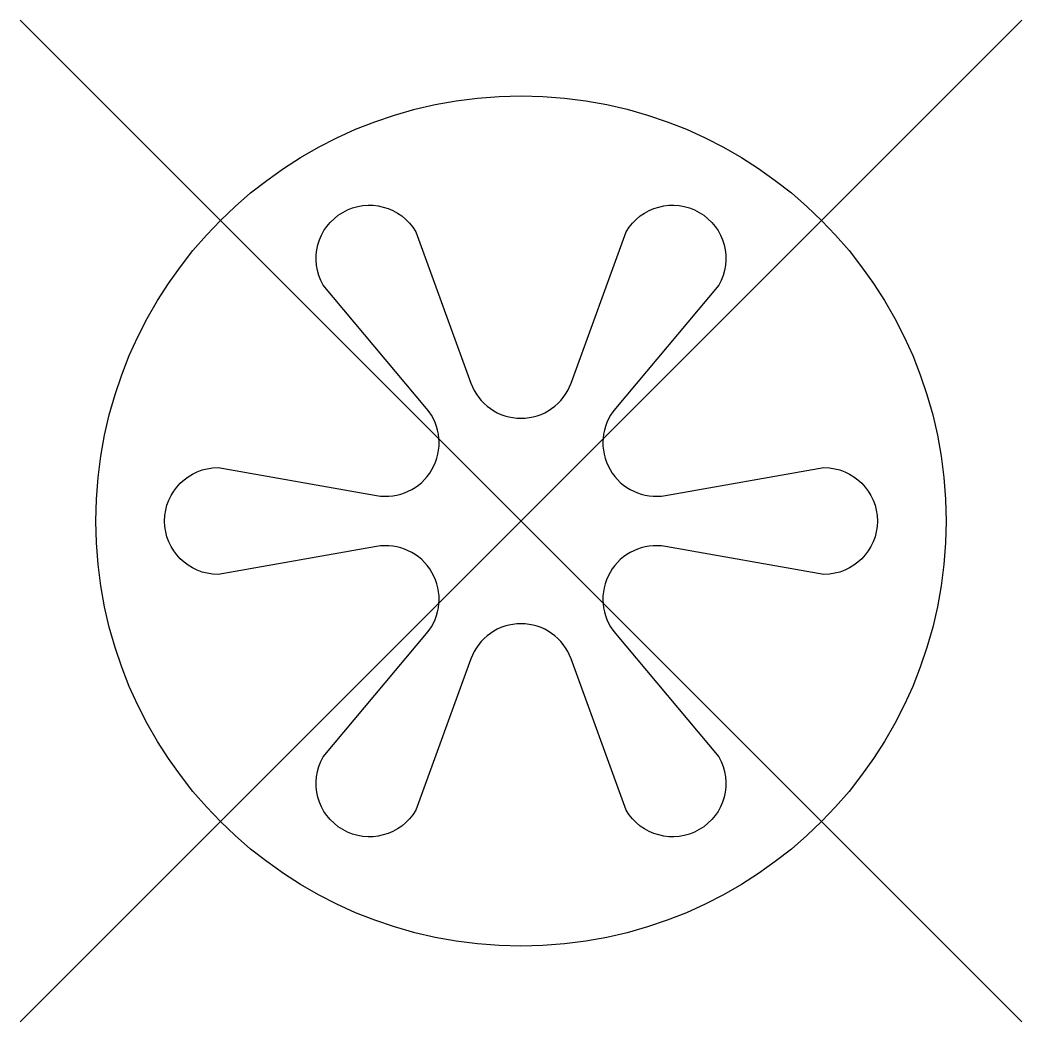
# Model space of a CAD drawing. Header units: metres. Extents: x -2.12 to 2.12, y -2.12 to 2.12.
import ezdxf

# ---------------------------------------------------------------- set-up
doc = ezdxf.new("R2010")
doc.units = ezdxf.units.M

msp = doc.modelspace()

# ---------------------------------------------------------------- linework, layer by layer
at = {"flags": 128}
for points in [[(-2.1213, 2.1213), (2.1213, -2.1213)], [(-2.1213, -2.1213), (2.1213, 2.1213)]]:
    msp.add_lwpolyline(points, dxfattribs=at)
msp.add_lwpolyline([(0.2126, -0.584, 0.700208), (-0.2126, -0.584), (-0.4456, -1.2242, -1), (-0.8374, -0.998), (-0.3995, -0.4761, 0.700208), (-0.6121, -0.1079), (-1.283, -0.2262, -1), (-1.283, 0.2262), (-0.6121, 0.1079, 0.700208), (-0.3995, 0.4761), (-0.8374, 0.998, -1), (-0.4456, 1.2242), (-0.2126, 0.584, 0.700208), (0.2126, 0.584), (0.4456, 1.2242, -1), (0.8374, 0.998), (0.3995, 0.4761, 0.700208), (0.6121, 0.1079), (1.283, 0.2262, -1), (1.283, -0.2262), (0.6121, -0.1079, 0.700208), (0.3995, -0.4761), (0.8374, -0.998, -1), (0.4456, -1.2242)], format="xyb", close=True, dxfattribs=at)
msp.add_circle((0, 0), 1.8)

doc.saveas('drawing.dxf')
